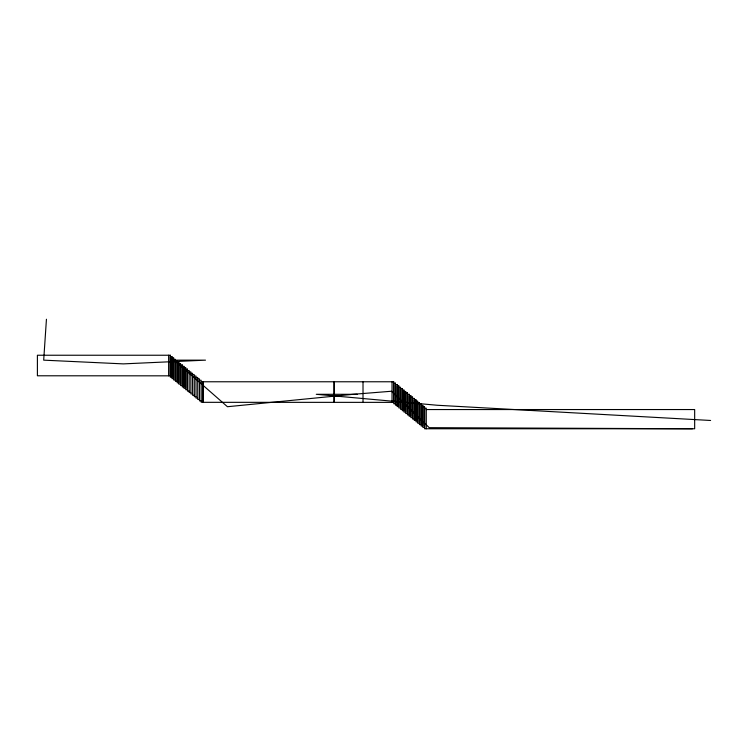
<?xml version="1.0" encoding="UTF-8"?>
<svg xmlns="http://www.w3.org/2000/svg" width="748" height="748" viewBox="0 0 748 748"><rect width="100%" height="100%" fill="white"/><g stroke="black" fill="none" stroke-linecap="round" stroke-linejoin="round"><path stroke-width="1.12" d="M46.441 319.237L43.693 360.153L123.336 363.883L205.494 360.153L174.303 360.153L227.439 406.716L353.271 394.299L391.531 391.241L429.23 427.678L692.424 428.763M189.188 371.906L190.843 371.906L190.908 393.897L192.554 393.897M190.908 373.299L192.554 373.299L192.619 395.29L194.265 395.29M192.619 374.692L194.265 374.692L194.33 396.674L195.985 396.674M194.33 376.076L195.985 376.076L196.051 398.067L197.696 398.067M196.051 377.469L197.696 377.469L197.762 399.451L199.417 399.451M197.762 378.862L199.417 378.862L199.482 400.844L201.128 400.844M199.482 380.246L201.128 380.246L201.193 402.237L202.839 402.237L202.839 381.639L201.193 381.639M189.122 391.12L187.477 391.12L187.477 370.522L189.122 370.522L189.188 392.504L190.843 392.504M357.189 394.299L316.273 394.299L437.103 405.248L710.6 420.47M424.546 406.781L422.901 406.781L422.901 427.379L424.546 427.379L424.546 406.781M426.267 409.549L694.668 409.549L694.668 428.763L424.612 428.763L424.612 408.174L426.267 408.174L426.267 428.763M392.036 381.77L392.036 402.368M363.014 381.77L363.014 402.321M334.291 381.77L334.291 402.321M333.991 381.77L333.991 402.321M168.618 355.235L168.618 375.833M170.263 355.235L37.4 355.235L37.4 375.786L170.263 375.833L170.263 355.235M171.975 356.628L170.329 356.628L170.329 377.216L171.975 377.216L171.975 356.628M173.695 358.012L172.04 358.012L172.04 378.61L173.695 378.61L173.695 358.012M175.406 359.405L173.76 359.405L173.76 380.003L175.406 380.003L175.406 359.405M177.126 360.788L175.471 360.788L175.471 381.387L177.126 381.387L177.126 360.788M178.837 362.182L177.192 362.182L177.192 382.78L178.837 382.78L178.837 362.182M180.549 363.575L178.903 363.575L178.903 384.163L180.549 384.163L180.549 363.575M182.269 364.959L180.614 364.959L180.614 385.557L182.269 385.557L182.269 364.959M183.98 366.352L182.334 366.352L182.334 386.95L183.98 386.95L183.98 366.352M185.7 367.745L184.045 367.745L184.045 388.334L185.7 388.334L185.7 367.745M187.411 369.129L185.756 369.129L185.756 389.727L187.411 389.727L187.411 369.129M393.682 381.77L203.073 381.77L203.073 402.321L393.682 402.368L393.682 381.77M395.402 383.154L393.747 383.154L393.747 403.752L395.402 403.752L395.402 383.154M397.113 384.547L395.468 384.547L395.468 405.145L397.113 405.145L397.113 384.547M398.824 385.94L397.179 385.94L397.179 406.529L398.824 406.529L398.824 385.94M400.545 387.324L398.89 387.324L398.89 407.922L400.545 407.922L400.545 387.324M402.256 388.717L400.61 388.717L400.61 409.315L402.256 409.315L402.256 388.717M403.976 390.11L402.321 390.11L402.321 410.699L403.976 410.699L403.976 390.11M405.687 391.494L404.032 391.494L404.032 412.092L405.687 412.092L405.687 391.494M407.398 392.887L405.753 392.887L405.753 413.485L407.398 413.485L407.398 392.887M409.119 394.271L407.464 394.271L407.464 414.869L409.119 414.869L409.119 394.271M410.83 395.664L409.184 395.664L409.184 416.262L410.83 416.262L410.83 395.664M412.55 397.057L410.895 397.057L410.895 417.646L412.55 417.646L412.541 397.057M414.261 398.441L412.606 398.441L412.606 419.039L414.261 419.039L414.261 398.441M415.972 399.834L414.327 399.834L414.327 420.432L415.972 420.432L415.972 399.834M417.693 401.227L416.038 401.227L416.038 421.816L417.693 421.816L417.693 401.227M419.404 402.611L417.758 402.611L417.758 423.209L419.404 423.209L419.404 402.611M421.124 404.004L419.469 404.004L419.469 424.602L421.124 424.602L421.124 404.004M422.835 405.388L421.18 405.388L421.18 425.986L422.835 425.986L422.835 405.388"/></g></svg>
